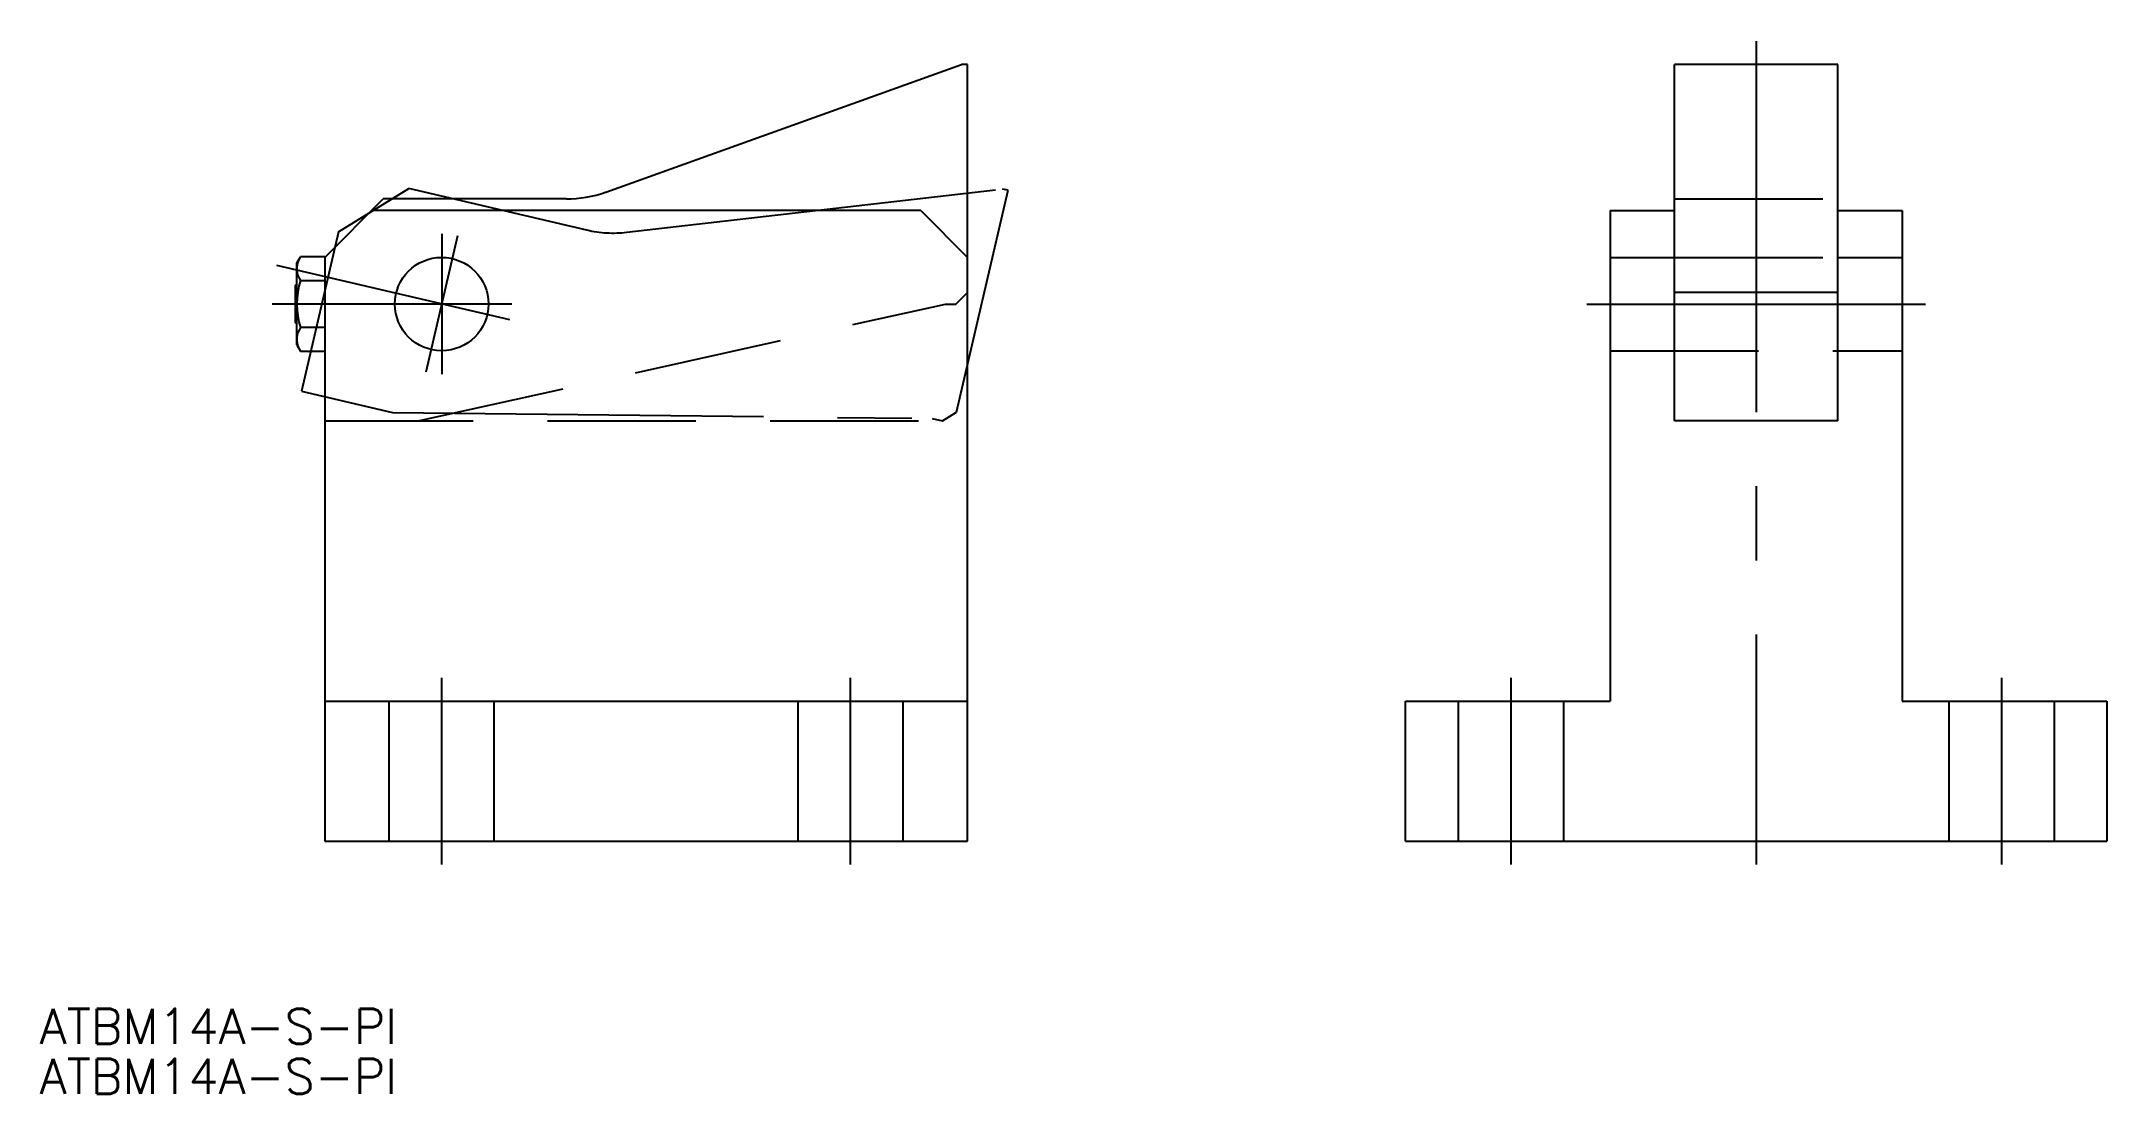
# Model space of a CAD drawing. Extents: x -24 to 152, y -22 to 68.
import ezdxf

# ---------------------------------------------------------------- set-up
doc = ezdxf.new("R2010")
doc.units = 0
for name, pattern in [('CENTER', [50.8, 31.75, -6.35, 6.35, -6.35]), ('DASHED', [19.05, 12.7, -6.35]), ('PHANTOM', [63.5, 31.75, -6.35, 6.35, -6.35, 6.35, -6.35])]:
    doc.linetypes.add(name, pattern=pattern)
doc.layers.get('0').update_dxf_attribs({"linetype": 'CONTINUOUS'})
doc.layers.add('CENTER', color=1, linetype='CENTER')
doc.styles.get("Standard").update_dxf_attribs({"font": 'txt.shx', "height": 3, "bigfont": 'bigfont.shx'})

# ---------------------------------------------------------------- blocks, each defined once
blk = doc.blocks.new('*U6')
at = {"color": 7, "linetype": 'CONTINUOUS'}
blk.add_text('ATBM14A-S-PI', height=3, dxfattribs=at).set_placement((-24.4, -17.35))
blk = doc.blocks.new('*U7')
at = {"color": 7, "linetype": 'CONTINUOUS'}
blk.add_text('ATBM14A-S-PI', height=3, dxfattribs=at).set_placement((-24.4, -21.62))

msp = doc.modelspace()

# ---------------------------------------------------------------- linework, layer by layer
at = {"color": 7, "linetype": 'CONTINUOUS'}
for p, q in [((24.04, 55.59), (54.5, 66.5)), ((55, 66.5), (54.5, 66.5)), ((55, 0), (55, 66.5)), ((129.5, 66.5), (115.5, 66.5)), ((115.5, 36), (115.5, 66.5)), ((129.5, 36), (129.5, 66.5)), ((0, 50), (5, 55)), ((20.66, 55), (5, 55)), ((51, 54), (4, 54)), ((51, 54), (55, 50)), ((110, 54), (110, 12)), ((110, 54), (115.5, 54)), ((129.5, 54), (135, 54)), ((135, 54), (135, 12)), ((-2.4, 49.5), (-2.09, 50.04)), ((-2.4, 42.5), (-2.4, 49.5)), ((0, 50.04), (-2.09, 50.04)), ((0, 50.04), (0, 0)), ((110, 50), (115.5, 50)), ((129.5, 50), (135, 50)), ((-2.09, 48.02), (0, 48.02)), ((-2.5, 47.62), (-2.4, 47.72)), ((-2.5, 44.38), (-2.5, 47.62)), ((129.5, 47), (115.5, 47)), ((115.5, 46), (129.5, 46)), ((-2.4, 44.28), (-2.5, 44.38)), ((-2.4, 42.5), (-2.09, 41.96)), ((0, 43.98), (-2.09, 43.98)), ((-2.09, 41.96), (0, 41.96)), ((129.5, 36), (115.5, 36)), ((0, 12), (55, 12)), ((92.5, 12), (110, 12)), ((92.5, 0), (92.5, 12)), ((135, 12), (152.5, 12)), ((152.5, 12), (152.5, 0)), ((0, 0), (55, 0)), ((92.5, 0), (152.5, 0))]:
    msp.add_line(p, q, dxfattribs=at)
at = {"color": 3, "linetype": 'PHANTOM'}
for p, q in [((1.17, 52.17), (7.18, 55.9)), ((22.43, 52.34), (7.18, 55.9)), ((25.85, 52.15), (57.99, 55.85)), ((54.05, 36.75), (58.48, 55.74)), ((58.48, 55.74), (57.99, 55.85)), ((1.17, 52.17), (-2.01, 38.53)), ((1.17, 52.17), (-2.01, 38.53)), ((11.36, 51.84), (8.64, 40.16)), ((15.84, 44.64), (-4.12, 49.3)), ((-2.01, 38.53), (5.78, 36.72)), ((5.78, 36.72), (51.98, 36.2)), ((51.98, 36.2), (52.85, 36)), ((52.85, 36), (54.05, 36.75))]:
    msp.add_line(p, q, dxfattribs=at)
at = {"color": 3, "linetype": 'DASHED'}
for p, q in [((115.5, 55), (129.5, 55)), ((115.5, 50), (129.5, 50)), ((8, 36), (53.11, 46)), ((53.11, 46), (54, 46)), ((54, 46), (55, 47)), ((110, 42), (135, 42)), ((0, 36), (55, 36)), ((5.5, 0), (5.5, 12)), ((14.5, 0), (14.5, 12)), ((40.5, 0), (40.5, 12)), ((49.5, 0), (49.5, 12)), ((97, 12), (97, 0)), ((106, 12), (106, 0)), ((139, 12), (139, 0)), ((148, 12), (148, 0))]:
    msp.add_line(p, q, dxfattribs=at)
at = {"color": 3, "linetype": 'CONTINUOUS'}
for p, q in [((-2.4, 47.62), (-2.5, 47.62)), ((-2.4, 44.38), (-2.5, 44.38))]:
    msp.add_line(p, q, dxfattribs=at)
at = {"color": 7, "linetype": 'CONTINUOUS'}
msp.add_circle((10, 46), 4, dxfattribs=at)
for centre, radius, start, end in [((20.66, 65), 10, 270, 289.7103), ((-0.61, 49.03), 1.79, 154.3842, 214.3842), ((4.29, 46), 6.69, 162.412, 197.588), ((-0.61, 42.97), 1.79, 145.6158, 205.6158)]:
    msp.add_arc(centre, radius, start, end, dxfattribs=at)
at = {"color": 3, "linetype": 'PHANTOM'}
msp.add_arc((24.7, 62.08), 10, 256.8634, 276.5738, dxfattribs=at)
at = {"layer": 'CENTER', "color": 1, "linetype": 'CENTER'}
for p, q in [((122.5, 68.5), (122.5, -2)), ((10, 52), (10, 40)), ((16, 46), (-4.5, 46)), ((108, 46), (137, 46)), ((10, -2), (10, 14)), ((45, -2), (45, 14)), ((101.5, 14), (101.5, -2)), ((143.5, 14), (143.5, -2))]:
    msp.add_line(p, q, dxfattribs=at)

# ---------------------------------------------------------------- block references
at = {"color": 7, "linetype": 'CONTINUOUS'}
for name in ['*U6', '*U7']:
    msp.add_blockref(name, (0, 0), dxfattribs=at)

doc.saveas('drawing.dxf')
